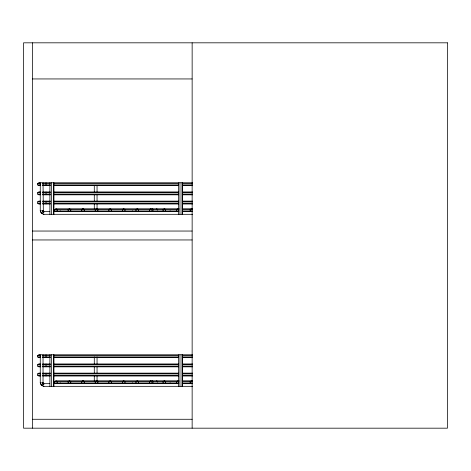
<?xml version="1.0" encoding="UTF-8"?>
<svg xmlns="http://www.w3.org/2000/svg" width="471" height="471" viewBox="0 0 471 471"><rect width="100%" height="100%" fill="white"/><g stroke="black" fill="none" stroke-linecap="round" stroke-linejoin="round"><path stroke-width="0.71" d="M131.48 211.662L132.675 210.943M156.531 211.662L157.726 210.943M169.06 211.662L170.255 210.943M131.48 383.677L132.675 382.958M156.531 383.677L157.726 382.958M169.06 383.677L170.255 382.958M59.163 211.662L60.429 210.943M152.251 211.662L153.517 210.943M59.163 383.677L60.429 382.958M152.251 383.677L153.517 382.958M40.412 185.639L38.975 185.639L37.68 184.926L37.68 183.49L38.975 182.772L192.557 182.772M38.975 185.639L40.271 184.926M40.412 194.817L38.975 194.817L37.68 194.099L37.68 192.663L38.975 191.95L40.412 191.95M38.975 194.817L40.271 194.099M40.412 203.99L38.975 203.99L37.68 203.272L37.68 201.841L38.975 201.123L40.412 201.123M38.975 203.99L40.271 203.272M55.89 208.794L57.185 209.513L57.185 210.943L55.89 211.662L54.595 210.943L54.595 209.513L55.89 208.794L179.092 208.794M95.272 209.513L96.567 208.794L97.862 209.513L97.862 210.943L96.567 211.662L95.272 210.943L95.272 209.513L111.085 209.513M124.379 210.943L111.421 210.943L110.126 211.662L108.83 210.943L108.83 209.513L110.126 208.794L111.421 209.513L124.379 209.513M137.679 210.943L124.98 210.943L123.685 211.662L122.389 210.943L122.389 209.513L123.685 208.794L124.98 209.513L137.679 209.513M178.98 210.943L138.539 210.943L137.244 211.662L135.948 210.943L135.948 209.513L137.244 208.794L138.539 209.513L178.98 209.513M178.78 211.185L177.92 211.662L176.625 210.943L176.625 209.513L177.92 208.794L178.78 209.271M192.339 211.185L191.479 211.662L190.184 210.943L190.184 209.513L191.479 208.794L192.339 209.271M40.412 357.654L38.975 357.654L37.68 356.941L37.68 355.505L38.975 354.787L192.557 354.787M38.975 357.654L40.271 356.941M40.412 366.832L38.975 366.832L37.68 366.114L37.68 364.678L38.975 363.965L40.412 363.965M38.975 366.832L40.271 366.114M40.412 376.005L38.975 376.005L37.68 375.287L37.68 373.856L38.975 373.138L40.412 373.138M38.975 376.005L40.271 375.287M55.89 380.809L57.185 381.528L57.185 382.958L55.89 383.677L54.595 382.958L54.595 381.528L55.89 380.809L179.092 380.809M95.272 381.528L96.567 380.809L97.862 381.528L97.862 382.958L96.567 383.677L95.272 382.958L95.272 381.528L111.085 381.528M124.379 382.958L111.421 382.958L110.126 383.677L108.83 382.958L108.83 381.528L110.126 380.809L111.421 381.528L124.379 381.528M137.679 382.958L124.98 382.958L123.685 383.677L122.389 382.958L122.389 381.528L123.685 380.809L124.98 381.528L137.679 381.528M178.98 382.958L138.539 382.958L137.244 383.677L135.948 382.958L135.948 381.528L137.244 380.809L138.539 381.528L178.98 381.528M178.78 383.2L177.92 383.677L176.625 382.958L176.625 381.528L177.92 380.809L178.78 381.286M192.339 383.2L191.479 383.677L190.184 382.958L190.184 381.528L191.479 380.809L192.339 381.286M43.933 211.662L43.032 210.802L42.202 210.814L42.761 211.921L43.933 212.439L42.773 211.903L43.332 211.373L49.814 211.662M43.933 383.677L43.044 382.811L42.202 382.829L42.761 383.936L43.933 384.454L42.773 383.918L42.225 382.817L43.032 382.817L43.933 383.677L49.814 383.677M192.551 214.311L43.933 214.311L41.377 213.245L40.265 210.802L41.077 210.802L40.271 210.802L40.271 182.772M192.551 386.326L43.933 386.326L41.377 385.26L40.265 382.817L41.077 382.817L40.271 382.817L40.271 354.787M32.464 78.945L192.097 78.945M37.68 183.49L40.577 183.49M42.414 183.49L50.421 183.49M54.083 183.49L178.639 183.49M182.301 183.49L192.557 183.49M37.68 184.926L40.577 184.926M42.414 184.926L50.421 184.926M54.083 184.926L178.639 184.926M182.301 184.926L192.557 184.926M42.573 185.639L50.421 185.639M53.941 185.639L178.639 185.639M182.265 185.639L192.557 185.639M42.573 191.95L50.421 191.95M53.941 191.95L178.639 191.95M182.265 191.95L192.557 191.95M37.68 192.663L40.577 192.663M42.414 192.663L50.421 192.663M54.083 192.663L178.639 192.663M182.301 192.663L192.557 192.663M37.68 194.099L40.577 194.099M42.414 194.099L50.421 194.099M54.083 194.099L178.639 194.099M182.301 194.099L192.557 194.099M42.573 194.817L50.421 194.817M53.941 194.817L178.639 194.817M182.265 194.817L192.557 194.817M42.573 201.123L50.421 201.123M53.941 201.123L178.639 201.123M182.265 201.123L192.557 201.123M37.68 201.841L40.577 201.841M42.414 201.841L50.421 201.841M54.083 201.841L178.639 201.841M182.301 201.841L192.557 201.841M37.68 203.272L40.577 203.272M42.414 203.272L50.421 203.272M54.083 203.272L178.639 203.272M182.301 203.272L192.557 203.272M42.573 203.99L50.421 203.99M53.941 203.99L178.639 203.99M182.265 203.99L192.557 203.99M182.212 208.794L192.586 208.794M54.595 209.513L95.095 209.513M182.783 209.513L192.233 209.513M43.032 210.802L42.225 210.802L42.761 211.921L43.332 211.373L43.032 182.772M54.595 210.943L95.095 210.943M95.272 210.943L111.085 210.943M182.783 210.943L192.233 210.943M54.23 211.662L178.845 211.662M182.224 211.662L192.551 211.662M32.464 231.043L192.109 231.043M32.464 239.957L192.109 239.957M37.68 355.505L40.577 355.505M42.414 355.505L50.421 355.505M54.083 355.505L178.639 355.505M182.301 355.505L192.557 355.505M37.68 356.941L40.577 356.941M42.414 356.941L50.421 356.941M54.083 356.941L178.639 356.941M182.301 356.941L192.557 356.941M42.573 357.654L50.421 357.654M53.941 357.654L178.639 357.654M182.265 357.654L192.557 357.654M42.573 363.965L50.421 363.965M53.941 363.965L178.639 363.965M182.265 363.965L192.557 363.965M37.68 364.678L40.577 364.678M42.414 364.678L50.421 364.678M54.083 364.678L178.639 364.678M182.301 364.678L192.557 364.678M37.68 366.114L40.577 366.114M42.414 366.114L50.421 366.114M54.083 366.114L178.639 366.114M182.301 366.114L192.557 366.114M42.573 366.832L50.421 366.832M53.941 366.832L178.639 366.832M182.265 366.832L192.557 366.832M42.573 373.138L50.421 373.138M53.941 373.138L178.639 373.138M182.265 373.138L192.557 373.138M37.68 373.856L40.577 373.856M42.414 373.856L50.421 373.856M54.083 373.856L178.639 373.856M182.301 373.856L192.557 373.856M37.68 375.287L40.577 375.287M42.414 375.287L50.421 375.287M54.083 375.287L178.639 375.287M182.301 375.287L192.557 375.287M42.573 376.005L50.421 376.005M53.941 376.005L178.639 376.005M182.265 376.005L192.557 376.005M182.212 380.809L192.586 380.809M54.595 381.528L95.095 381.528M182.783 381.528L192.233 381.528M54.595 382.958L95.095 382.958M95.272 382.958L111.085 382.958M182.783 382.958L192.233 382.958M54.23 383.677L178.845 383.677M182.224 383.677L192.551 383.677M32.464 419.272L192.127 419.272M43.933 214.311L41.383 213.239L40.271 210.802M43.933 386.326L41.383 385.254L40.271 382.817M38.975 182.772L40.271 183.49M38.975 191.95L40.271 192.663M38.975 201.123L40.271 201.841M38.975 354.787L40.271 355.505M38.975 363.965L40.271 364.678M38.975 373.138L40.271 373.856M152.251 380.809L153.517 381.528M152.251 208.794L153.517 209.513M156.531 208.794L157.726 209.513M156.531 380.809L157.726 381.528M192.144 42.82L192.144 428.18M182.536 182.772L182.536 214.311M182.536 354.787L182.536 386.326M181.994 182.772L181.994 214.311M181.994 354.787L181.994 386.326M179.975 182.772L179.975 214.311M179.975 354.787L179.975 386.326M178.491 182.772L178.491 214.311M178.491 354.787L178.491 386.326M138.539 209.513L138.539 210.943M138.539 381.528L138.539 382.958M124.98 209.513L124.98 210.943M124.98 381.528L124.98 382.958M111.421 209.513L111.421 210.943M111.421 381.528L111.421 382.958M97.05 185.651L97.05 192.115M97.05 194.988L97.05 201.458M97.05 203.613L97.05 208.647M97.05 356.947L97.05 364.13M97.05 367.003L97.05 373.474M97.05 375.628L97.05 381.38M94.288 185.651L94.288 192.115M94.288 194.988L94.288 201.458M94.288 203.613L94.288 208.647M94.288 356.947L94.288 364.13M94.288 367.003L94.288 373.474M94.288 375.628L94.288 381.38M53.947 182.772L53.947 214.311M53.947 354.787L53.947 386.326M53.406 182.772L53.406 214.311M53.406 354.787L53.406 386.326M51.38 182.772L51.38 214.311M51.38 354.787L51.38 386.326M49.902 182.772L49.902 214.311M49.902 354.787L49.902 386.326M46.023 182.772L46.023 185.639M46.023 191.95L46.023 194.817M46.023 201.123L46.023 203.99M46.023 354.787L46.023 357.654M46.023 363.965L46.023 366.832M46.023 373.138L46.023 376.005M43.032 354.787L43.032 382.817M32.464 42.82L32.464 428.18M41.948 212.698L41.377 213.245L41.948 212.698M41.948 384.713L41.377 385.26L41.948 384.713M43.332 383.388L42.761 383.936L43.332 383.388M69.449 208.794L68.154 209.513L68.154 210.943L69.449 211.662L70.744 210.943L70.744 209.513L69.449 208.794M83.008 208.794L81.713 209.513L81.713 210.943L83.008 211.662L84.303 210.943L84.303 209.513L83.008 208.794M150.802 208.794L149.507 209.513L149.507 210.943L150.802 211.662L152.098 210.943L152.098 209.513L150.802 208.794M164.361 208.794L163.066 209.513L163.066 210.943L164.361 211.662L165.657 210.943L165.657 209.513L164.361 208.794M69.449 380.809L68.154 381.528L68.154 382.958L69.449 383.677L70.744 382.958L70.744 381.528L69.449 380.809M83.008 380.809L81.713 381.528L81.713 382.958L83.008 383.677L84.303 382.958L84.303 381.528L83.008 380.809M150.802 380.809L149.507 381.528L149.507 382.958L150.802 383.677L152.098 382.958L152.098 381.528L150.802 380.809M164.361 380.809L163.066 381.528L163.066 382.958L164.361 383.677L165.657 382.958L165.657 381.528L164.361 380.809M447.45 42.82L23.55 42.82L23.55 428.18L447.45 428.18L447.45 42.82"/></g></svg>
